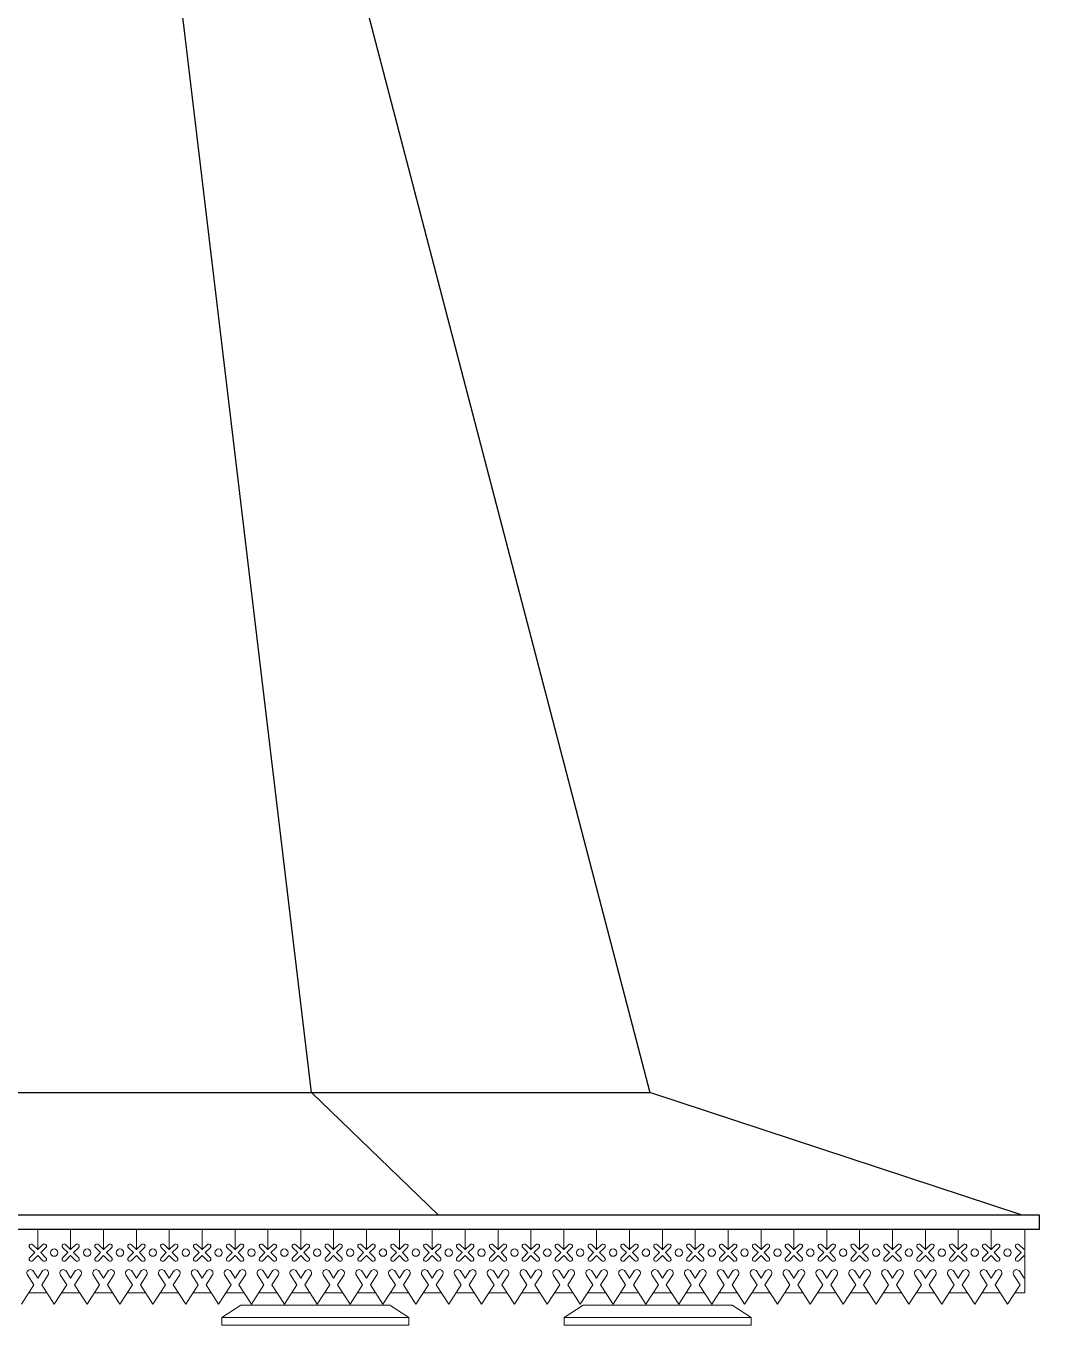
# Model space of a CAD drawing. Header units: millimetres. Extents: x 159 to 5807, y 71 to 6378.
# Drawn here: x 4882.2 to 5066.4, y 5669.3 to 5905.5 of the extents above; entities that cross this region are included whole.
import ezdxf

# ---------------------------------------------------------------- set-up
doc = ezdxf.new("R2010")
doc.units = ezdxf.units.MM
doc.layers.add('fasad', color=251, linetype='Continuous', lineweight=15)

msp = doc.modelspace()

# ---------------------------------------------------------------- linework, layer by layer
at = {"layer": 'fasad', "lineweight": 30}
for p, q in [((4883.3285, 6141.3501), (4995.6527, 5711.5553)), ((4934.0815, 5711.5553), (4884.1331, 6129.0422)), ((4768.5407, 5711.5553), (4995.6527, 5711.5553)), ((4957.1325, 5689.3028), (4934.0815, 5711.5553)), ((5063.181, 5689.3028), (4995.6527, 5711.5553))]:
    msp.add_line(p, q, dxfattribs=at)
at = {"layer": 'fasad'}
for p, q in [((4884.3154, 5682.9686), (4884.3154, 5686.683)), ((4890.2948, 5682.9686), (4890.2948, 5686.683)), ((4896.2742, 5682.9686), (4896.2742, 5686.683)), ((4902.2536, 5682.9686), (4902.2536, 5686.683)), ((4908.233, 5682.9686), (4908.233, 5686.683)), ((4914.2124, 5682.9686), (4914.2124, 5686.683)), ((4920.1918, 5682.9686), (4920.1918, 5686.683)), ((4926.1712, 5682.9686), (4926.1712, 5686.683)), ((4932.1506, 5682.9686), (4932.1506, 5686.683)), ((4938.13, 5682.9686), (4938.13, 5686.683)), ((4944.1094, 5682.9686), (4944.1094, 5686.683)), ((4950.0888, 5682.9686), (4950.0888, 5686.683)), ((4956.0682, 5682.9686), (4956.0682, 5686.683)), ((4962.0476, 5682.9686), (4962.0476, 5686.683)), ((4968.027, 5682.9686), (4968.027, 5686.683)), ((4974.0064, 5682.9686), (4974.0064, 5686.683)), ((4979.9858, 5682.9686), (4979.9858, 5686.683)), ((4985.9652, 5682.9686), (4985.9652, 5686.683)), ((4991.9446, 5682.9686), (4991.9446, 5686.683)), ((4997.924, 5682.9686), (4997.924, 5686.683)), ((5003.9034, 5682.9686), (5003.9034, 5686.683)), ((5009.8828, 5682.9686), (5009.8828, 5686.683)), ((5015.8622, 5682.9686), (5015.8622, 5686.683)), ((5021.8416, 5682.9686), (5021.8416, 5686.683)), ((5027.821, 5682.9686), (5027.821, 5686.683)), ((5033.8004, 5682.9686), (5033.8004, 5686.683)), ((5039.7798, 5682.9686), (5039.7798, 5686.683)), ((5045.7592, 5682.9686), (5045.7592, 5686.683)), ((5051.7386, 5682.9686), (5051.7386, 5686.683)), ((5057.718, 5682.9686), (5057.718, 5686.683)), ((5063.8336, 5675.1703), (5063.8336, 5686.683)), ((4884.3154, 5677.8121), (4883.4692, 5679.1212)), ((4884.3154, 5677.8121), (4885.1616, 5679.1212)), ((4890.2948, 5677.8121), (4889.4486, 5679.1212)), ((4890.2948, 5677.8121), (4891.141, 5679.1212)), ((4896.2742, 5677.8121), (4895.428, 5679.1212)), ((4896.2742, 5677.8121), (4897.1204, 5679.1212)), ((4902.2536, 5677.8121), (4901.4074, 5679.1212)), ((4902.2536, 5677.8121), (4903.0998, 5679.1212)), ((4908.233, 5677.8121), (4907.3868, 5679.1212)), ((4908.233, 5677.8121), (4909.0792, 5679.1212)), ((4914.2124, 5677.8121), (4913.3662, 5679.1212)), ((4914.2124, 5677.8121), (4915.0586, 5679.1212)), ((4920.1918, 5677.8121), (4919.3456, 5679.1212)), ((4920.1918, 5677.8121), (4921.038, 5679.1212)), ((4926.1712, 5677.8121), (4925.325, 5679.1212)), ((4926.1712, 5677.8121), (4927.0174, 5679.1212)), ((4932.1506, 5677.8121), (4931.3044, 5679.1212)), ((4932.1506, 5677.8121), (4932.9968, 5679.1212)), ((4938.13, 5677.8121), (4937.2838, 5679.1212)), ((4938.13, 5677.8121), (4938.9762, 5679.1212)), ((4944.1094, 5677.8121), (4943.2632, 5679.1212)), ((4944.1094, 5677.8121), (4944.9556, 5679.1212)), ((4950.0888, 5677.8121), (4949.2426, 5679.1212)), ((4950.0888, 5677.8121), (4950.935, 5679.1212)), ((4956.0682, 5677.8121), (4955.222, 5679.1212)), ((4956.0682, 5677.8121), (4956.9144, 5679.1212)), ((4962.0476, 5677.8121), (4961.2014, 5679.1212)), ((4962.0476, 5677.8121), (4962.8938, 5679.1212)), ((4968.027, 5677.8121), (4967.1808, 5679.1212)), ((4968.027, 5677.8121), (4968.8732, 5679.1212)), ((4974.0064, 5677.8121), (4973.1602, 5679.1212)), ((4974.0064, 5677.8121), (4974.8526, 5679.1212)), ((4979.9858, 5677.8121), (4979.1396, 5679.1212)), ((4979.9858, 5677.8121), (4980.832, 5679.1212)), ((4985.9652, 5677.8121), (4985.119, 5679.1212)), ((4985.9652, 5677.8121), (4986.8114, 5679.1212)), ((4991.9446, 5677.8121), (4991.0984, 5679.1212)), ((4991.9446, 5677.8121), (4992.7908, 5679.1212)), ((4997.924, 5677.8121), (4997.0778, 5679.1212)), ((4997.924, 5677.8121), (4998.7702, 5679.1212)), ((5003.9034, 5677.8121), (5003.0572, 5679.1212)), ((5003.9034, 5677.8121), (5004.7496, 5679.1212)), ((5009.8828, 5677.8121), (5009.0366, 5679.1212)), ((5009.8828, 5677.8121), (5010.729, 5679.1212)), ((5015.8622, 5677.8121), (5015.016, 5679.1212)), ((5015.8622, 5677.8121), (5016.7084, 5679.1212)), ((5021.8416, 5677.8121), (5020.9954, 5679.1212)), ((5021.8416, 5677.8121), (5022.6878, 5679.1212)), ((5027.821, 5677.8121), (5026.9748, 5679.1212)), ((5027.821, 5677.8121), (5028.6672, 5679.1212)), ((5033.8004, 5677.8121), (5032.9542, 5679.1212)), ((5033.8004, 5677.8121), (5034.6466, 5679.1212)), ((5039.7798, 5677.8121), (5038.9336, 5679.1212)), ((5039.7798, 5677.8121), (5040.626, 5679.1212)), ((5045.7592, 5677.8121), (5044.913, 5679.1212)), ((5045.7592, 5677.8121), (5046.6054, 5679.1212)), ((5051.7386, 5677.8121), (5050.8924, 5679.1212)), ((5051.7386, 5677.8121), (5052.5848, 5679.1212)), ((5057.718, 5677.8121), (5056.8718, 5679.1212)), ((5057.718, 5677.8121), (5058.5642, 5679.1212)), ((5063.6974, 5677.8121), (5062.8512, 5679.1212)), ((4881.3257, 5673.0919), (4883.6, 5676.6102)), ((4883.6, 5676.6102), (4882.4166, 5678.4409)), ((4885.0308, 5676.6102), (4886.2141, 5678.4409)), ((4887.3051, 5673.0919), (4885.0308, 5676.6102)), ((4887.3051, 5673.0919), (4889.5794, 5676.6102)), ((4889.5794, 5676.6102), (4888.396, 5678.4409)), ((4891.0102, 5676.6102), (4892.1935, 5678.4409)), ((4893.2845, 5673.0919), (4891.0102, 5676.6102)), ((4893.2845, 5673.0919), (4895.5588, 5676.6102)), ((4895.5588, 5676.6102), (4894.3754, 5678.4409)), ((4896.9896, 5676.6102), (4898.1729, 5678.4409)), ((4899.2639, 5673.0919), (4896.9896, 5676.6102)), ((4899.2639, 5673.0919), (4901.5382, 5676.6102)), ((4901.5382, 5676.6102), (4900.3548, 5678.4409)), ((4902.969, 5676.6102), (4904.1523, 5678.4409)), ((4905.2433, 5673.0919), (4902.969, 5676.6102)), ((4905.2433, 5673.0919), (4907.5176, 5676.6102)), ((4907.5176, 5676.6102), (4906.3342, 5678.4409)), ((4908.9484, 5676.6102), (4910.1317, 5678.4409)), ((4911.2227, 5673.0919), (4908.9484, 5676.6102)), ((4911.2227, 5673.0919), (4913.497, 5676.6102)), ((4913.497, 5676.6102), (4912.3136, 5678.4409)), ((4914.9278, 5676.6102), (4916.1111, 5678.4409)), ((4917.2021, 5673.0919), (4914.9278, 5676.6102)), ((4917.2021, 5673.0919), (4919.4764, 5676.6102)), ((4919.4764, 5676.6102), (4918.293, 5678.4409)), ((4920.9072, 5676.6102), (4922.0905, 5678.4409)), ((4923.1815, 5673.0919), (4920.9072, 5676.6102)), ((4923.1815, 5673.0919), (4925.4558, 5676.6102)), ((4925.4558, 5676.6102), (4924.2724, 5678.4409)), ((4926.8866, 5676.6102), (4928.0699, 5678.4409)), ((4929.1609, 5673.0919), (4926.8866, 5676.6102)), ((4929.1609, 5673.0919), (4931.4352, 5676.6102)), ((4931.4352, 5676.6102), (4930.2518, 5678.4409)), ((4932.866, 5676.6102), (4934.0493, 5678.4409)), ((4935.1403, 5673.0919), (4932.866, 5676.6102)), ((4935.1403, 5673.0919), (4937.4146, 5676.6102)), ((4937.4146, 5676.6102), (4936.2312, 5678.4409)), ((4938.8454, 5676.6102), (4940.0287, 5678.4409)), ((4941.1197, 5673.0919), (4938.8454, 5676.6102)), ((4941.1197, 5673.0919), (4943.394, 5676.6102)), ((4943.394, 5676.6102), (4942.2106, 5678.4409)), ((4944.8248, 5676.6102), (4946.0081, 5678.4409)), ((4947.0991, 5673.0919), (4944.8248, 5676.6102)), ((4947.0991, 5673.0919), (4949.3734, 5676.6102)), ((4949.3734, 5676.6102), (4948.19, 5678.4409)), ((4950.8042, 5676.6102), (4951.9875, 5678.4409)), ((4953.0785, 5673.0919), (4950.8042, 5676.6102)), ((4953.0785, 5673.0919), (4955.3528, 5676.6102)), ((4955.3528, 5676.6102), (4954.1694, 5678.4409)), ((4956.7836, 5676.6102), (4957.9669, 5678.4409)), ((4959.0579, 5673.0919), (4956.7836, 5676.6102)), ((4959.0579, 5673.0919), (4961.3322, 5676.6102)), ((4961.3322, 5676.6102), (4960.1488, 5678.4409)), ((4962.763, 5676.6102), (4963.9463, 5678.4409)), ((4965.0373, 5673.0919), (4962.763, 5676.6102)), ((4965.0373, 5673.0919), (4967.3116, 5676.6102)), ((4967.3116, 5676.6102), (4966.1282, 5678.4409)), ((4968.7424, 5676.6102), (4969.9257, 5678.4409)), ((4971.0167, 5673.0919), (4968.7424, 5676.6102)), ((4971.0167, 5673.0919), (4973.291, 5676.6102)), ((4973.291, 5676.6102), (4972.1076, 5678.4409)), ((4974.7218, 5676.6102), (4975.9051, 5678.4409)), ((4976.9961, 5673.0919), (4974.7218, 5676.6102)), ((4976.9961, 5673.0919), (4979.2704, 5676.6102)), ((4979.2704, 5676.6102), (4978.0871, 5678.4409)), ((4980.7012, 5676.6102), (4981.8845, 5678.4409)), ((4982.9755, 5673.0919), (4980.7012, 5676.6102)), ((4982.9755, 5673.0919), (4985.2498, 5676.6102)), ((4985.2498, 5676.6102), (4984.0665, 5678.4409)), ((4986.6806, 5676.6102), (4987.8639, 5678.4409)), ((4988.9549, 5673.0919), (4986.6806, 5676.6102)), ((4988.9549, 5673.0919), (4991.2292, 5676.6102)), ((4991.2292, 5676.6102), (4990.0459, 5678.4409)), ((4992.66, 5676.6102), (4993.8433, 5678.4409)), ((4994.9343, 5673.0919), (4992.66, 5676.6102)), ((4994.9343, 5673.0919), (4997.2086, 5676.6102)), ((4997.2086, 5676.6102), (4996.0253, 5678.4409)), ((4998.6394, 5676.6102), (4999.8227, 5678.4409)), ((5000.9137, 5673.0919), (4998.6394, 5676.6102)), ((5000.9137, 5673.0919), (5003.188, 5676.6102)), ((5003.188, 5676.6102), (5002.0047, 5678.4409)), ((5004.6188, 5676.6102), (5005.8021, 5678.4409)), ((5006.8931, 5673.0919), (5004.6188, 5676.6102)), ((5006.8931, 5673.0919), (5009.1674, 5676.6102)), ((5009.1674, 5676.6102), (5007.9841, 5678.4409)), ((5010.5982, 5676.6102), (5011.7815, 5678.4409)), ((5012.8725, 5673.0919), (5010.5982, 5676.6102)), ((5012.8725, 5673.0919), (5015.1468, 5676.6102)), ((5015.1468, 5676.6102), (5013.9635, 5678.4409)), ((5016.5776, 5676.6102), (5017.7609, 5678.4409)), ((5018.8519, 5673.0919), (5016.5776, 5676.6102)), ((5018.8519, 5673.0919), (5021.1262, 5676.6102)), ((5021.1262, 5676.6102), (5019.9429, 5678.4409)), ((5022.557, 5676.6102), (5023.7403, 5678.4409)), ((5024.8313, 5673.0919), (5022.557, 5676.6102)), ((5024.8313, 5673.0919), (5027.1056, 5676.6102)), ((5027.1056, 5676.6102), (5025.9223, 5678.4409)), ((5028.5364, 5676.6102), (5029.7197, 5678.4409)), ((5030.8107, 5673.0919), (5028.5364, 5676.6102)), ((5030.8107, 5673.0919), (5033.085, 5676.6102)), ((5033.085, 5676.6102), (5031.9017, 5678.4409)), ((5034.5158, 5676.6102), (5035.6991, 5678.4409)), ((5036.7901, 5673.0919), (5034.5158, 5676.6102)), ((5036.7901, 5673.0919), (5039.0644, 5676.6102)), ((5039.0644, 5676.6102), (5037.8811, 5678.4409)), ((5040.4952, 5676.6102), (5041.6785, 5678.4409)), ((5042.7695, 5673.0919), (5040.4952, 5676.6102)), ((5042.7695, 5673.0919), (5045.0438, 5676.6102)), ((5045.0438, 5676.6102), (5043.8605, 5678.4409)), ((5046.4746, 5676.6102), (5047.6579, 5678.4409)), ((5048.7489, 5673.0919), (5046.4746, 5676.6102)), ((5048.7489, 5673.0919), (5051.0232, 5676.6102)), ((5051.0232, 5676.6102), (5049.8399, 5678.4409)), ((5052.454, 5676.6102), (5053.6374, 5678.4409)), ((5054.7283, 5673.0919), (5052.454, 5676.6102)), ((5054.7283, 5673.0919), (5057.0026, 5676.6102)), ((5057.0026, 5676.6102), (5055.8193, 5678.4409)), ((5058.4334, 5676.6102), (5059.6168, 5678.4409)), ((5060.7077, 5673.0919), (5058.4334, 5676.6102)), ((5060.7077, 5673.0919), (5062.982, 5676.6102)), ((5062.982, 5676.6102), (5061.7987, 5678.4409)), ((4917.7803, 5670.6812), (4921.237, 5672.9196)), ((4921.237, 5672.9196), (4948.3205, 5672.9196)), ((4948.3205, 5672.9196), (4951.7772, 5670.6812)), ((4980.0873, 5670.6812), (4983.544, 5672.9196)), ((4983.544, 5672.9196), (5010.6275, 5672.9196)), ((5010.6275, 5672.9196), (5014.0842, 5670.6812))]:
    msp.add_line(p, q, dxfattribs=at)
at = {"layer": 'fasad', "lineweight": 30}
msp.add_lwpolyline([(5066.4306, 5686.683), (4697.9995, 5686.683), (4697.9995, 5689.3028), (5066.4306, 5689.3028)], close=True, dxfattribs=at)
at = {"layer": 'fasad'}
for points in [[(4885.7449, 5681.5666), (4885.7449, 5681.5666), (4884.8602, 5682.4513), (4885.7449, 5683.3361, 1.13864319), (4885.2001, 5683.8808), (4884.3154, 5682.9961), (4883.4306, 5683.8808, 1.13864319), (4882.8859, 5683.3361), (4883.7706, 5682.4513), (4882.8859, 5681.5666), (4882.8859, 5681.5666, 1.13864319), (4883.4306, 5681.0218), (4884.3154, 5681.9065), (4885.2001, 5681.0218, 1.13864319)], [(4891.7243, 5681.5666), (4891.7243, 5681.5666), (4890.8396, 5682.4513), (4891.7243, 5683.3361, 1.13864319), (4891.1795, 5683.8808), (4890.2948, 5682.9961), (4889.41, 5683.8808, 1.13864319), (4888.8653, 5683.3361), (4889.75, 5682.4513), (4888.8653, 5681.5666), (4888.8653, 5681.5666, 1.13864319), (4889.41, 5681.0218), (4890.2948, 5681.9065), (4891.1795, 5681.0218, 1.13864319)], [(4897.7037, 5681.5666), (4897.7037, 5681.5666), (4896.819, 5682.4513), (4897.7037, 5683.3361, 1.13864319), (4897.1589, 5683.8808), (4896.2742, 5682.9961), (4895.3894, 5683.8808, 1.13864319), (4894.8447, 5683.3361), (4895.7294, 5682.4513), (4894.8447, 5681.5666), (4894.8447, 5681.5666, 1.13864319), (4895.3894, 5681.0218), (4896.2742, 5681.9065), (4897.1589, 5681.0218, 1.13864319)], [(4903.6831, 5681.5666), (4903.6831, 5681.5666), (4902.7984, 5682.4513), (4903.6831, 5683.3361, 1.13864319), (4903.1383, 5683.8808), (4902.2536, 5682.9961), (4901.3688, 5683.8808, 1.13864319), (4900.8241, 5683.3361), (4901.7088, 5682.4513), (4900.8241, 5681.5666), (4900.8241, 5681.5666, 1.13864319), (4901.3688, 5681.0218), (4902.2536, 5681.9065), (4903.1383, 5681.0218, 1.13864319)], [(4909.6625, 5681.5666), (4909.6625, 5681.5666), (4908.7778, 5682.4513), (4909.6625, 5683.3361, 1.13864319), (4909.1177, 5683.8808), (4908.233, 5682.9961), (4907.3482, 5683.8808, 1.13864319), (4906.8035, 5683.3361), (4907.6882, 5682.4513), (4906.8035, 5681.5666), (4906.8035, 5681.5666, 1.13864319), (4907.3482, 5681.0218), (4908.233, 5681.9065), (4909.1177, 5681.0218, 1.13864319)], [(4915.6419, 5681.5666), (4915.6419, 5681.5666), (4914.7572, 5682.4513), (4915.6419, 5683.3361, 1.13864319), (4915.0971, 5683.8808), (4914.2124, 5682.9961), (4913.3276, 5683.8808, 1.13864319), (4912.7829, 5683.3361), (4913.6676, 5682.4513), (4912.7829, 5681.5666), (4912.7829, 5681.5666, 1.13864319), (4913.3276, 5681.0218), (4914.2124, 5681.9065), (4915.0971, 5681.0218, 1.13864319)], [(4921.6213, 5681.5666), (4921.6213, 5681.5666), (4920.7366, 5682.4513), (4921.6213, 5683.3361, 1.13864319), (4921.0765, 5683.8808), (4920.1918, 5682.9961), (4919.307, 5683.8808, 1.13864319), (4918.7623, 5683.3361), (4919.647, 5682.4513), (4918.7623, 5681.5666), (4918.7623, 5681.5666, 1.13864319), (4919.307, 5681.0218), (4920.1918, 5681.9065), (4921.0765, 5681.0218, 1.13864319)], [(4927.6007, 5681.5666), (4927.6007, 5681.5666), (4926.716, 5682.4513), (4927.6007, 5683.3361, 1.13864319), (4927.0559, 5683.8808), (4926.1712, 5682.9961), (4925.2864, 5683.8808, 1.13864319), (4924.7417, 5683.3361), (4925.6264, 5682.4513), (4924.7417, 5681.5666), (4924.7417, 5681.5666, 1.13864319), (4925.2864, 5681.0218), (4926.1712, 5681.9065), (4927.0559, 5681.0218, 1.13864319)], [(4933.5801, 5681.5666), (4933.5801, 5681.5666), (4932.6954, 5682.4513), (4933.5801, 5683.3361, 1.13864319), (4933.0353, 5683.8808), (4932.1506, 5682.9961), (4931.2658, 5683.8808, 1.13864319), (4930.7211, 5683.3361), (4931.6058, 5682.4513), (4930.7211, 5681.5666), (4930.7211, 5681.5666, 1.13864319), (4931.2658, 5681.0218), (4932.1506, 5681.9065), (4933.0353, 5681.0218, 1.13864319)], [(4939.5595, 5681.5666), (4939.5595, 5681.5666), (4938.6748, 5682.4513), (4939.5595, 5683.3361, 1.13864319), (4939.0147, 5683.8808), (4938.13, 5682.9961), (4937.2452, 5683.8808, 1.13864319), (4936.7005, 5683.3361), (4937.5852, 5682.4513), (4936.7005, 5681.5666), (4936.7005, 5681.5666, 1.13864319), (4937.2452, 5681.0218), (4938.13, 5681.9065), (4939.0147, 5681.0218, 1.13864319)], [(4945.5389, 5681.5666), (4945.5389, 5681.5666), (4944.6542, 5682.4513), (4945.5389, 5683.3361, 1.13864319), (4944.9941, 5683.8808), (4944.1094, 5682.9961), (4943.2246, 5683.8808, 1.13864319), (4942.6799, 5683.3361), (4943.5646, 5682.4513), (4942.6799, 5681.5666), (4942.6799, 5681.5666, 1.13864319), (4943.2246, 5681.0218), (4944.1094, 5681.9065), (4944.9941, 5681.0218, 1.13864319)], [(4951.5183, 5681.5666), (4951.5183, 5681.5666), (4950.6336, 5682.4513), (4951.5183, 5683.3361, 1.13864319), (4950.9735, 5683.8808), (4950.0888, 5682.9961), (4949.2041, 5683.8808, 1.13864319), (4948.6593, 5683.3361), (4949.544, 5682.4513), (4948.6593, 5681.5666), (4948.6593, 5681.5666, 1.13864319), (4949.2041, 5681.0218), (4950.0888, 5681.9065), (4950.9735, 5681.0218, 1.13864319)], [(4957.4977, 5681.5666), (4957.4977, 5681.5666), (4956.613, 5682.4513), (4957.4977, 5683.3361, 1.13864319), (4956.9529, 5683.8808), (4956.0682, 5682.9961), (4955.1835, 5683.8808, 1.13864319), (4954.6387, 5683.3361), (4955.5234, 5682.4513), (4954.6387, 5681.5666), (4954.6387, 5681.5666, 1.13864319), (4955.1835, 5681.0218), (4956.0682, 5681.9065), (4956.9529, 5681.0218, 1.13864319)], [(4963.4771, 5681.5666), (4963.4771, 5681.5666), (4962.5924, 5682.4513), (4963.4771, 5683.3361, 1.13864319), (4962.9323, 5683.8808), (4962.0476, 5682.9961), (4961.1629, 5683.8808, 1.13864319), (4960.6181, 5683.3361), (4961.5028, 5682.4513), (4960.6181, 5681.5666), (4960.6181, 5681.5666, 1.13864319), (4961.1629, 5681.0218), (4962.0476, 5681.9065), (4962.9323, 5681.0218, 1.13864319)], [(4969.4565, 5681.5666), (4969.4565, 5681.5666), (4968.5718, 5682.4513), (4969.4565, 5683.3361, 1.13864319), (4968.9117, 5683.8808), (4968.027, 5682.9961), (4967.1423, 5683.8808, 1.13864319), (4966.5975, 5683.3361), (4967.4822, 5682.4513), (4966.5975, 5681.5666), (4966.5975, 5681.5666, 1.13864319), (4967.1423, 5681.0218), (4968.027, 5681.9065), (4968.9117, 5681.0218, 1.13864319)], [(4975.4359, 5681.5666), (4975.4359, 5681.5666), (4974.5512, 5682.4513), (4975.4359, 5683.3361, 1.13864319), (4974.8911, 5683.8808), (4974.0064, 5682.9961), (4973.1217, 5683.8808, 1.13864319), (4972.5769, 5683.3361), (4973.4616, 5682.4513), (4972.5769, 5681.5666), (4972.5769, 5681.5666, 1.13864319), (4973.1217, 5681.0218), (4974.0064, 5681.9065), (4974.8911, 5681.0218, 1.13864319)], [(4981.4153, 5681.5666), (4981.4153, 5681.5666), (4980.5306, 5682.4513), (4981.4153, 5683.3361, 1.13864319), (4980.8705, 5683.8808), (4979.9858, 5682.9961), (4979.1011, 5683.8808, 1.13864319), (4978.5563, 5683.3361), (4979.441, 5682.4513), (4978.5563, 5681.5666), (4978.5563, 5681.5666, 1.13864319), (4979.1011, 5681.0218), (4979.9858, 5681.9065), (4980.8705, 5681.0218, 1.13864319)], [(4987.3947, 5681.5666), (4987.3947, 5681.5666), (4986.51, 5682.4513), (4987.3947, 5683.3361, 1.13864319), (4986.8499, 5683.8808), (4985.9652, 5682.9961), (4985.0805, 5683.8808, 1.13864319), (4984.5357, 5683.3361), (4985.4204, 5682.4513), (4984.5357, 5681.5666), (4984.5357, 5681.5666, 1.13864319), (4985.0805, 5681.0218), (4985.9652, 5681.9065), (4986.8499, 5681.0218, 1.13864319)], [(4993.3741, 5681.5666), (4993.3741, 5681.5666), (4992.4894, 5682.4513), (4993.3741, 5683.3361, 1.13864319), (4992.8293, 5683.8808), (4991.9446, 5682.9961), (4991.0599, 5683.8808, 1.13864319), (4990.5151, 5683.3361), (4991.3998, 5682.4513), (4990.5151, 5681.5666), (4990.5151, 5681.5666, 1.13864319), (4991.0599, 5681.0218), (4991.9446, 5681.9065), (4992.8293, 5681.0218, 1.13864319)], [(4999.3535, 5681.5666), (4999.3535, 5681.5666), (4998.4688, 5682.4513), (4999.3535, 5683.3361, 1.13864319), (4998.8087, 5683.8808), (4997.924, 5682.9961), (4997.0393, 5683.8808, 1.13864319), (4996.4945, 5683.3361), (4997.3792, 5682.4513), (4996.4945, 5681.5666), (4996.4945, 5681.5666, 1.13864319), (4997.0393, 5681.0218), (4997.924, 5681.9065), (4998.8087, 5681.0218, 1.13864319)], [(5005.3329, 5681.5666), (5005.3329, 5681.5666), (5004.4482, 5682.4513), (5005.3329, 5683.3361, 1.13864319), (5004.7881, 5683.8808), (5003.9034, 5682.9961), (5003.0187, 5683.8808, 1.13864319), (5002.4739, 5683.3361), (5003.3586, 5682.4513), (5002.4739, 5681.5666), (5002.4739, 5681.5666, 1.13864319), (5003.0187, 5681.0218), (5003.9034, 5681.9065), (5004.7881, 5681.0218, 1.13864319)], [(5011.3123, 5681.5666), (5011.3123, 5681.5666), (5010.4276, 5682.4513), (5011.3123, 5683.3361, 1.13864319), (5010.7675, 5683.8808), (5009.8828, 5682.9961), (5008.9981, 5683.8808, 1.13864319), (5008.4533, 5683.3361), (5009.338, 5682.4513), (5008.4533, 5681.5666), (5008.4533, 5681.5666, 1.13864319), (5008.9981, 5681.0218), (5009.8828, 5681.9065), (5010.7675, 5681.0218, 1.13864319)], [(5017.2917, 5681.5666), (5017.2917, 5681.5666), (5016.407, 5682.4513), (5017.2917, 5683.3361, 1.13864319), (5016.7469, 5683.8808), (5015.8622, 5682.9961), (5014.9775, 5683.8808, 1.13864319), (5014.4327, 5683.3361), (5015.3174, 5682.4513), (5014.4327, 5681.5666), (5014.4327, 5681.5666, 1.13864319), (5014.9775, 5681.0218), (5015.8622, 5681.9065), (5016.7469, 5681.0218, 1.13864319)], [(5023.2711, 5681.5666), (5023.2711, 5681.5666), (5022.3864, 5682.4513), (5023.2711, 5683.3361, 1.13864319), (5022.7263, 5683.8808), (5021.8416, 5682.9961), (5020.9569, 5683.8808, 1.13864319), (5020.4121, 5683.3361), (5021.2968, 5682.4513), (5020.4121, 5681.5666), (5020.4121, 5681.5666, 1.13864319), (5020.9569, 5681.0218), (5021.8416, 5681.9065), (5022.7263, 5681.0218, 1.13864319)], [(5029.2505, 5681.5666), (5029.2505, 5681.5666), (5028.3658, 5682.4513), (5029.2505, 5683.3361, 1.13864319), (5028.7057, 5683.8808), (5027.821, 5682.9961), (5026.9363, 5683.8808, 1.13864319), (5026.3915, 5683.3361), (5027.2762, 5682.4513), (5026.3915, 5681.5666), (5026.3915, 5681.5666, 1.13864319), (5026.9363, 5681.0218), (5027.821, 5681.9065), (5028.7057, 5681.0218, 1.13864319)], [(5035.2299, 5681.5666), (5035.2299, 5681.5666), (5034.3452, 5682.4513), (5035.2299, 5683.3361, 1.13864319), (5034.6851, 5683.8808), (5033.8004, 5682.9961), (5032.9157, 5683.8808, 1.13864319), (5032.3709, 5683.3361), (5033.2556, 5682.4513), (5032.3709, 5681.5666), (5032.3709, 5681.5666, 1.13864319), (5032.9157, 5681.0218), (5033.8004, 5681.9065), (5034.6851, 5681.0218, 1.13864319)], [(5041.2093, 5681.5666), (5041.2093, 5681.5666), (5040.3246, 5682.4513), (5041.2093, 5683.3361, 1.13864319), (5040.6645, 5683.8808), (5039.7798, 5682.9961), (5038.8951, 5683.8808, 1.13864319), (5038.3503, 5683.3361), (5039.235, 5682.4513), (5038.3503, 5681.5666), (5038.3503, 5681.5666, 1.13864319), (5038.8951, 5681.0218), (5039.7798, 5681.9065), (5040.6645, 5681.0218, 1.13864319)], [(5047.1887, 5681.5666), (5047.1887, 5681.5666), (5046.304, 5682.4513), (5047.1887, 5683.3361, 1.13864319), (5046.6439, 5683.8808), (5045.7592, 5682.9961), (5044.8745, 5683.8808, 1.13864319), (5044.3297, 5683.3361), (5045.2144, 5682.4513), (5044.3297, 5681.5666), (5044.3297, 5681.5666, 1.13864319), (5044.8745, 5681.0218), (5045.7592, 5681.9065), (5046.6439, 5681.0218, 1.13864319)], [(5053.1681, 5681.5666), (5053.1681, 5681.5666), (5052.2834, 5682.4513), (5053.1681, 5683.3361, 1.13864319), (5052.6233, 5683.8808), (5051.7386, 5682.9961), (5050.8539, 5683.8808, 1.13864319), (5050.3091, 5683.3361), (5051.1938, 5682.4513), (5050.3091, 5681.5666), (5050.3091, 5681.5666, 1.13864319), (5050.8539, 5681.0218), (5051.7386, 5681.9065), (5052.6233, 5681.0218, 1.13864319)], [(5059.1475, 5681.5666), (5059.1475, 5681.5666), (5058.2628, 5682.4513), (5059.1475, 5683.3361, 1.13864319), (5058.6027, 5683.8808), (5057.718, 5682.9961), (5056.8333, 5683.8808, 1.13864319), (5056.2885, 5683.3361), (5057.1732, 5682.4513), (5056.2885, 5681.5666), (5056.2885, 5681.5666, 1.13864319), (5056.8333, 5681.0218), (5057.718, 5681.9065), (5058.6027, 5681.0218, 1.13864319)]]:
    msp.add_lwpolyline(points, format="xyb", close=True, dxfattribs=at)
msp.add_lwpolyline([(5063.8336, 5683.1323), (5063.6974, 5682.9961), (5062.8127, 5683.8808, 1.13864319), (5062.2679, 5683.3361), (5063.1526, 5682.4513), (5062.2679, 5681.5666), (5062.2679, 5681.5666, 1.13864319), (5062.8127, 5681.0218), (5063.6974, 5681.9065), (5063.8336, 5681.7703)], format="xyb", dxfattribs=at)
for points in [[(4882.6692, 5675.1703), (4885.7891, 5675.1703)], [(4888.6486, 5675.1703), (4891.941, 5675.1703)], [(4894.628, 5675.1703), (4897.9204, 5675.1703)], [(4900.6074, 5675.1703), (4903.8998, 5675.1703)], [(4906.5868, 5675.1703), (4909.8792, 5675.1703)], [(4912.5662, 5675.1703), (4915.8586, 5675.1703)], [(4918.5456, 5675.1703), (4921.6655, 5675.1703)], [(4924.525, 5675.1703), (4927.8174, 5675.1703)], [(4930.5044, 5675.1703), (4933.7968, 5675.1703)], [(4936.4838, 5675.1703), (4939.7762, 5675.1703)], [(4942.4632, 5675.1703), (4945.7556, 5675.1703)], [(4948.4426, 5675.1703), (4951.735, 5675.1703)], [(4954.422, 5675.1703), (4957.5419, 5675.1703)], [(4960.4014, 5675.1703), (4963.6938, 5675.1703)], [(4966.3808, 5675.1703), (4969.6732, 5675.1703)], [(4972.3602, 5675.1703), (4975.6526, 5675.1703)], [(4978.3396, 5675.1703), (4981.632, 5675.1703)], [(4984.319, 5675.1703), (4987.6114, 5675.1703)], [(4990.2984, 5675.1703), (4993.4183, 5675.1703)], [(4996.2778, 5675.1703), (4999.5702, 5675.1703)], [(5002.2572, 5675.1703), (5005.5496, 5675.1703)], [(5008.2366, 5675.1703), (5011.529, 5675.1703)], [(5014.216, 5675.1703), (5017.5084, 5675.1703)], [(5020.1954, 5675.1703), (5023.4878, 5675.1703)], [(5026.1748, 5675.1703), (5029.2947, 5675.1703)], [(5032.1542, 5675.1703), (5035.4466, 5675.1703)], [(5038.1336, 5675.1703), (5041.426, 5675.1703)], [(5044.113, 5675.1703), (5047.4054, 5675.1703)], [(5050.0924, 5675.1703), (5053.3848, 5675.1703)], [(5056.0718, 5675.1703), (5059.3642, 5675.1703)], [(5062.0512, 5675.1703), (5063.8336, 5675.1703)]]:
    msp.add_lwpolyline(points, dxfattribs=at)
for points in [[(4917.7803, 5669.2938), (4951.7772, 5669.2938), (4951.7772, 5670.6812), (4917.7803, 5670.6812)], [(4980.0873, 5669.2938), (5014.0842, 5669.2938), (5014.0842, 5670.6812), (4980.0873, 5670.6812)]]:
    msp.add_lwpolyline(points, close=True, dxfattribs=at)
for centre in [(4887.3051, 5682.4513), (4893.2845, 5682.4513), (4899.2639, 5682.4513), (4905.2433, 5682.4513), (4911.2227, 5682.4513), (4917.2021, 5682.4513), (4923.1815, 5682.4513), (4929.1609, 5682.4513), (4935.1403, 5682.4513), (4941.1197, 5682.4513), (4947.0991, 5682.4513), (4953.0785, 5682.4513), (4959.0579, 5682.4513), (4965.0373, 5682.4513), (4971.0167, 5682.4513), (4976.9961, 5682.4513), (4982.9755, 5682.4513), (4988.9549, 5682.4513), (4994.9343, 5682.4513), (5000.9137, 5682.4513), (5006.8931, 5682.4513), (5012.8725, 5682.4513), (5018.8519, 5682.4513), (5024.8313, 5682.4513), (5030.8107, 5682.4513), (5036.7901, 5682.4513), (5042.7695, 5682.4513), (5048.7489, 5682.4513), (5054.7283, 5682.4513), (5060.7077, 5682.4513)]:
    msp.add_circle(centre, 0.6677, dxfattribs=at)
for centre, start, end in [((4882.966, 5678.7453), 28.995695, 216.762066), ((4885.6648, 5678.7453), 323.237934, 151.004305), ((4888.9454, 5678.7453), 28.995695, 216.762066), ((4891.6442, 5678.7453), 323.237934, 151.004305), ((4894.9248, 5678.7453), 28.995695, 216.762066), ((4897.6236, 5678.7453), 323.237934, 151.004305), ((4900.9042, 5678.7453), 28.995695, 216.762066), ((4903.603, 5678.7453), 323.237934, 151.004305), ((4906.8836, 5678.7453), 28.995695, 216.762066), ((4909.5824, 5678.7453), 323.237934, 151.004305), ((4912.863, 5678.7453), 28.995695, 216.762066), ((4915.5618, 5678.7453), 323.237934, 151.004305), ((4918.8424, 5678.7453), 28.995695, 216.762066), ((4921.5412, 5678.7453), 323.237934, 151.004305), ((4924.8218, 5678.7453), 28.995695, 216.762066), ((4927.5206, 5678.7453), 323.237934, 151.004305), ((4930.8012, 5678.7453), 28.995695, 216.762066), ((4933.5, 5678.7453), 323.237934, 151.004305), ((4936.7806, 5678.7453), 28.995695, 216.762066), ((4939.4794, 5678.7453), 323.237934, 151.004305), ((4942.76, 5678.7453), 28.995695, 216.762066), ((4945.4588, 5678.7453), 323.237934, 151.004305), ((4948.7394, 5678.7453), 28.995695, 216.762066), ((4951.4382, 5678.7453), 323.237934, 151.004305), ((4954.7188, 5678.7453), 28.995695, 216.762066), ((4957.4176, 5678.7453), 323.237934, 151.004305), ((4960.6982, 5678.7453), 28.995695, 216.762066), ((4963.397, 5678.7453), 323.237934, 151.004305), ((4966.6776, 5678.7453), 28.995695, 216.762066), ((4969.3764, 5678.7453), 323.237934, 151.004305), ((4972.657, 5678.7453), 28.995695, 216.762066), ((4975.3558, 5678.7453), 323.237934, 151.004305), ((4978.6364, 5678.7453), 28.995695, 216.762066), ((4981.3352, 5678.7453), 323.237934, 151.004305), ((4984.6158, 5678.7453), 28.995695, 216.762066), ((4987.3146, 5678.7453), 323.237934, 151.004305), ((4990.5952, 5678.7453), 28.995695, 216.762066), ((4993.294, 5678.7453), 323.237934, 151.004305), ((4996.5746, 5678.7453), 28.995695, 216.762066), ((4999.2734, 5678.7453), 323.237934, 151.004305), ((5002.554, 5678.7453), 28.995695, 216.762066), ((5005.2528, 5678.7453), 323.237934, 151.004305), ((5008.5334, 5678.7453), 28.995695, 216.762066), ((5011.2322, 5678.7453), 323.237934, 151.004305), ((5014.5128, 5678.7453), 28.995695, 216.762066), ((5017.2116, 5678.7453), 323.237934, 151.004305), ((5020.4922, 5678.7453), 28.995695, 216.762066), ((5023.191, 5678.7453), 323.237934, 151.004305), ((5026.4716, 5678.7453), 28.995695, 216.762066), ((5029.1704, 5678.7453), 323.237934, 151.004305), ((5032.451, 5678.7453), 28.995695, 216.762066), ((5035.1498, 5678.7453), 323.237934, 151.004305), ((5038.4304, 5678.7453), 28.995695, 216.762066), ((5041.1292, 5678.7453), 323.237934, 151.004305), ((5044.4098, 5678.7453), 28.995695, 216.762066), ((5047.1086, 5678.7453), 323.237934, 151.004305), ((5050.3892, 5678.7453), 28.995695, 216.762066), ((5053.088, 5678.7453), 323.237934, 151.004305), ((5056.3686, 5678.7453), 28.995695, 216.762066), ((5059.0674, 5678.7453), 323.237934, 151.004305), ((5062.348, 5678.7453), 28.995695, 216.762066)]:
    msp.add_arc(centre, 0.6281, start, end, dxfattribs=at)

doc.saveas('drawing.dxf')
